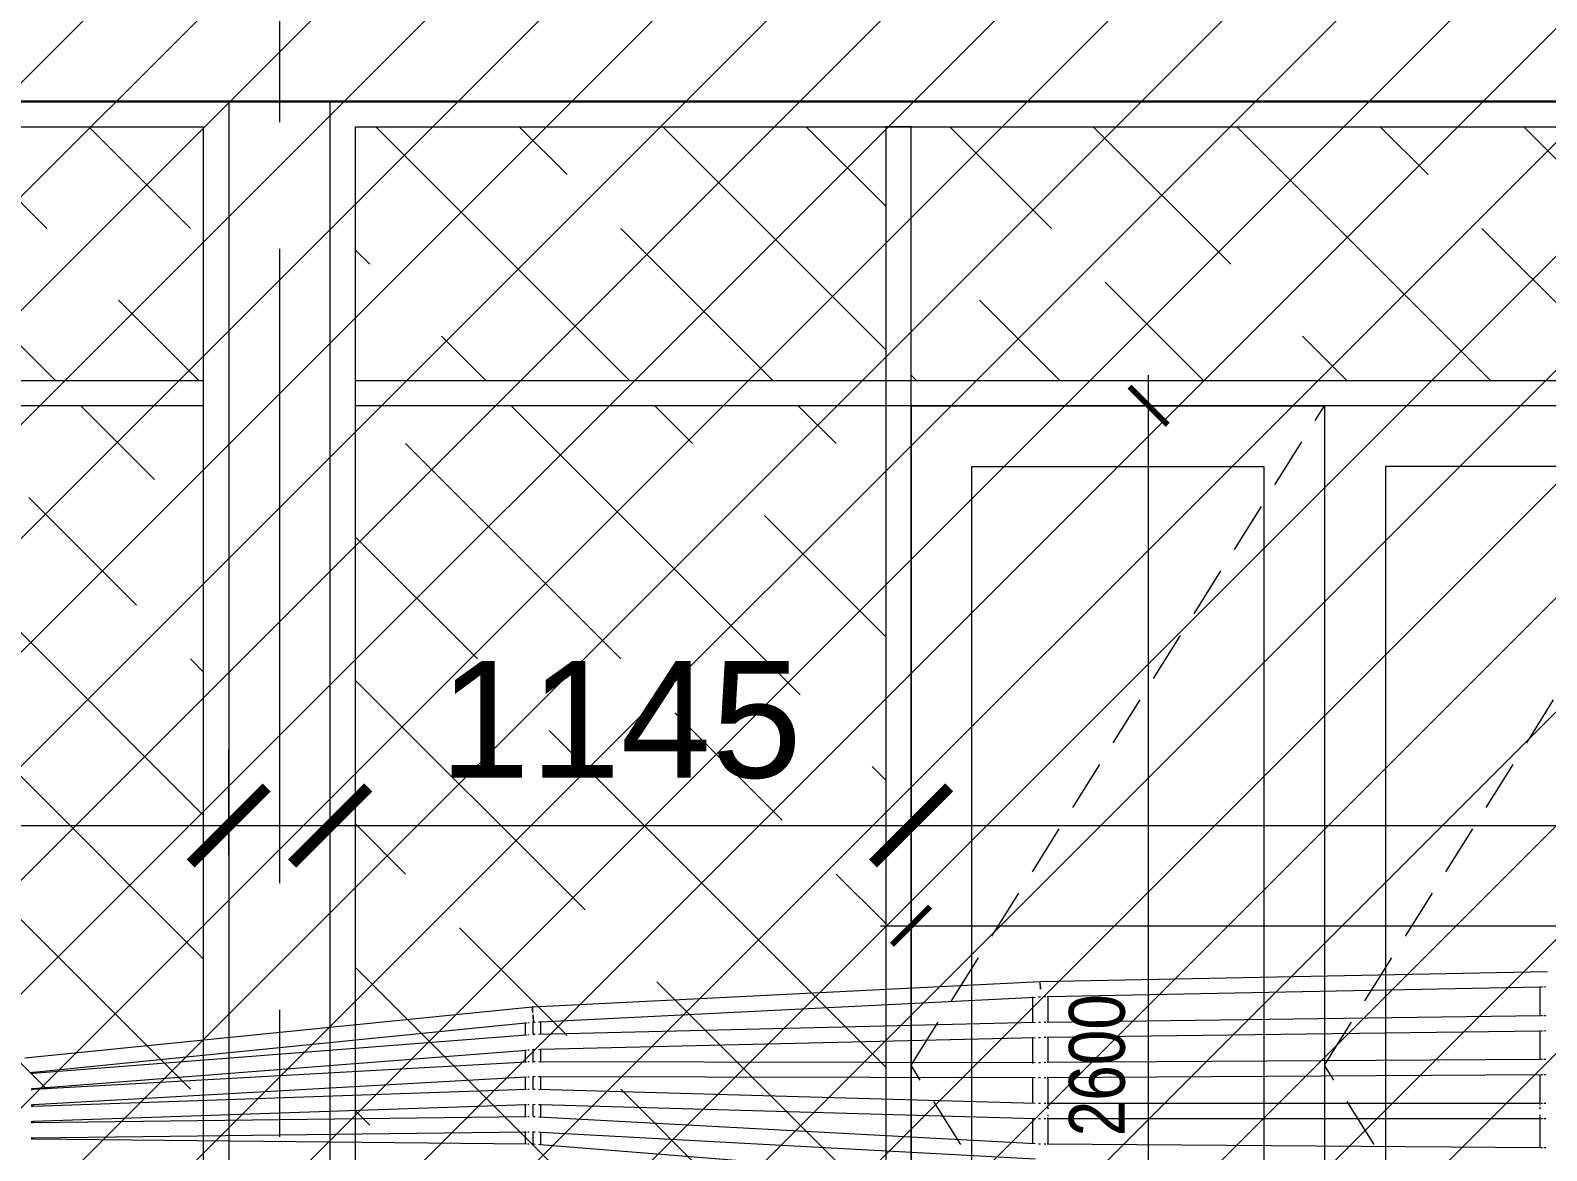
# Model space of a CAD drawing. Header units: millimetres. Extents: x 886808 to 1650903, y -1008069 to 230892.
# Drawn here: x 1030531 to 1033520, y -353879 to -351670 of the extents above; entities that cross this region are included whole.
import ezdxf

# ---------------------------------------------------------------- set-up
doc = ezdxf.new("R2010")
doc.units = ezdxf.units.MM
for name, pattern in [('ACAD_ISO07W100', [3, 0, -3]), ('CENTER', [2, 1.25, -0.25, 0.25, -0.25]), ('DASHED', [0.75, 0.5, -0.25])]:
    doc.linetypes.add(name, pattern=pattern)
doc.layers.get('0').update_dxf_attribs({"lineweight": 0})
for name, color, linetype, lineweight in [('03- Net Cua- 153', 153, 'Continuous', 9), ('06- Dim- 250', 250, 'Continuous', 0), ('8l NET TO', 8, 'Continuous', 9), ('A-Wall', 113, 'Continuous', 30), ('A_Dim', 8, 'Continuous', 5)]:
    doc.layers.add(name, color=color, linetype=linetype, lineweight=lineweight)
doc.styles.add('TIÊU ĐỀ', font='arial.ttf', dxfattribs={"height": 230})
doc.styles.add('VNI-HELVE', font='')
doc.styles.get('VNI-HELVE').set_extended_font_data('VNI-Helve-Condense')
doc.dimstyles.new('1-100', dxfattribs={"dimtxt": 230, "dimasz": 150, "dimexe": 150, "dimexo": 300, "dimgap": 90, "dimtad": 1, "dimdec": 0, "dimrnd": 5, "dimzin": 0, "dimtxsty": 'TIÊU ĐỀ', "dimblk": 'ARCHTICK', "dimcen": 100, "dimdle": 120, "dimclrd": 256, "dimclre": 256, "dimclrt": 2, "dimadec": 0, "dimazin": 0, "dimtfac": 1, "dimtdec": 0, "dimtix": 1, "dimtmove": 1, "dimatfit": 3, "dimldrblk": 'OPEN30', "dimfxl": 900, "dimtolj": 1, "dimtzin": 0, "dimlwd": 13, "dimlwe": 13, "dimarcsym": 1})
doc.dimstyles.new('1-100 X2', dxfattribs={"dimtxt": 110, "dimasz": 75, "dimexe": 75, "dimexo": 150, "dimgap": 45, "dimtad": 1, "dimdec": 0, "dimrnd": 5, "dimzin": 0, "dimtxsty": 'VNI-HELVE', "dimblk": 'ARCHTICK', "dimcen": 50, "dimdle": 60, "dimclrd": 256, "dimclre": 256, "dimclrt": 2, "dimadec": 0, "dimazin": 0, "dimtfac": 1, "dimtdec": 0, "dimtix": 1, "dimtmove": 1, "dimatfit": 3, "dimldrblk": 'OPEN30', "dimfxl": 900, "dimtolj": 1, "dimtzin": 0, "dimlwd": 13, "dimlwe": 13, "dimarcsym": 1})

# ---------------------------------------------------------------- blocks, each defined once
blk = doc.blocks.new('_ArchTick')
at = {"color": 0, "linetype": 'ByBlock', "const_width": 0.15}
blk.add_lwpolyline([(-0.5, -0.5), (0.5, 0.5)], dxfattribs=at)
blk = doc.blocks.new('*D664')
at = {"layer": 'A_Dim', "lineweight": 13, "transparency": 16777216}
for p, q in [((1028171.8, -353295.1), (1028171.8, -353087.5)), ((1030921.8, -353295.1), (1030921.8, -353087.5)), ((1028051.8, -353237.5), (1031041.8, -353237.5))]:
    blk.add_line(p, q, dxfattribs=at)
at = {"layer": 'Defpoints', "color": 0, "transparency": 16777216}
for p in [(1030921.8, -353237.5), (1028171.8, -353595.1), (1030921.8, -353595.1)]:
    blk.add_point(p, dxfattribs=at)
at = {"layer": 'A_Dim', "lineweight": 13, "transparency": 16777216, "xscale": 150, "yscale": 150, "zscale": 150, "rotation": 180}
blk.add_blockref('_ArchTick', (1028171.8, -353237.5), dxfattribs=at)
at = {"layer": 'A_Dim', "lineweight": 13, "transparency": 16777216, "xscale": 150, "yscale": 150, "zscale": 150}
blk.add_blockref('_ArchTick', (1030921.8, -353237.5), dxfattribs=at)
at = {"layer": 'A_Dim', "color": 2, "transparency": 16777216, "insert": (1029546.8, -353030), "char_height": 230, "attachment_point": 5, "style": 'TIÊU ĐỀ'}
blk.add_mtext('\\A1;2750', dxfattribs=at)
blk = doc.blocks.new('_Open30')
at = {"color": 0, "linetype": 'ByBlock', "lineweight": -2}
for p, q in [((-1, 0.268), (0, 0)), ((0, 0), (-1, -0.268)), ((0, 0), (-1, 0))]:
    blk.add_line(p, q, dxfattribs=at)
blk = doc.blocks.new('*D665')
at = {"layer": 'A_Dim', "lineweight": 13, "transparency": 16777216}
for p, q in [((1031121.8, -353350.9), (1031121.8, -353087.5)), ((1032266.8, -353350.9), (1032266.8, -353087.5)), ((1031001.8, -353237.5), (1032386.8, -353237.5))]:
    blk.add_line(p, q, dxfattribs=at)
at = {"layer": 'Defpoints', "color": 0, "transparency": 16777216}
for p in [(1032266.8, -353237.5), (1031121.8, -353650.9), (1032266.8, -353650.9)]:
    blk.add_point(p, dxfattribs=at)
at = {"layer": 'A_Dim', "lineweight": 13, "transparency": 16777216, "xscale": 150, "yscale": 150, "zscale": 150, "rotation": 180}
blk.add_blockref('_ArchTick', (1031121.8, -353237.5), dxfattribs=at)
at = {"layer": 'A_Dim', "lineweight": 13, "transparency": 16777216, "xscale": 150, "yscale": 150, "zscale": 150}
blk.add_blockref('_ArchTick', (1032266.8, -353237.5), dxfattribs=at)
at = {"layer": 'A_Dim', "color": 2, "transparency": 16777216, "insert": (1031694.3, -353030), "char_height": 230, "attachment_point": 5, "style": 'TIÊU ĐỀ'}
blk.add_mtext('\\A1;1145', dxfattribs=at)
blk = doc.blocks.new('*D666')
at = {"layer": 'A_Dim', "lineweight": 13, "transparency": 16777216}
for p, q in [((1032266.8, -353350.9), (1032266.8, -353087.5)), ((1035526.8, -353410.1), (1035526.8, -353087.5)), ((1032146.8, -353237.5), (1035646.8, -353237.5))]:
    blk.add_line(p, q, dxfattribs=at)
at = {"layer": 'Defpoints', "color": 0, "transparency": 16777216}
for p in [(1035526.8, -353237.5), (1032266.8, -353650.9), (1035526.8, -353710.1)]:
    blk.add_point(p, dxfattribs=at)
at = {"layer": 'A_Dim', "lineweight": 13, "transparency": 16777216, "xscale": 150, "yscale": 150, "zscale": 150, "rotation": 180}
blk.add_blockref('_ArchTick', (1032266.8, -353237.5), dxfattribs=at)
at = {"layer": 'A_Dim', "lineweight": 13, "transparency": 16777216, "xscale": 150, "yscale": 150, "zscale": 150}
blk.add_blockref('_ArchTick', (1035526.8, -353237.5), dxfattribs=at)
at = {"layer": 'A_Dim', "color": 2, "transparency": 16777216, "insert": (1033896.8, -353030), "char_height": 230, "attachment_point": 5, "style": 'TIÊU ĐỀ'}
blk.add_mtext('\\A1;3260', dxfattribs=at)
blk = doc.blocks.new('*D653')
at = {"layer": 'A_Dim', "lineweight": 13, "transparency": 16777216}
for p, q in [((1032734.9, -355070.1), (1032734.9, -352350.1)), ((1032824.3, -352410.1), (1032809.9, -352410.1)), ((1032824.3, -355010.1), (1032809.9, -355010.1))]:
    blk.add_line(p, q, dxfattribs=at)
at = {"layer": 'Defpoints', "color": 0, "transparency": 16777216}
for p in [(1032674.3, -352410.1), (1032734.9, -352410.1), (1032674.3, -355010.1)]:
    blk.add_point(p, dxfattribs=at)
at = {"layer": 'A_Dim', "lineweight": 13, "transparency": 16777216, "xscale": 75, "yscale": 75, "zscale": 75}
for p, rotation in [((1032734.9, -352410.1), 90), ((1032734.9, -355010.1), 270)]:
    blk.add_blockref('_ArchTick', p, dxfattribs=dict(at, rotation=rotation))
at = {"layer": 'A_Dim', "color": 2, "transparency": 16777216, "insert": (1032633.8, -353710.1), "char_height": 110, "attachment_point": 5, "rotation": 90, "style": 'VNI-HELVE'}
blk.add_mtext('\\A1;2600', dxfattribs=at)
blk = doc.blocks.new('*D654')
at = {"layer": 'A_Dim', "lineweight": 13, "transparency": 16777216}
for p, q in [((1032266.8, -353285.1), (1032266.8, -353360.1)), ((1035526.8, -353285.1), (1035526.8, -353360.1)), ((1032206.8, -353435.1), (1035586.8, -353435.1))]:
    blk.add_line(p, q, dxfattribs=at)
at = {"layer": 'Defpoints', "color": 0, "transparency": 16777216}
for p in [(1032266.8, -353435.1, 0), (1035526.8, -353435.1, 0), (1035526.8, -353435.1)]:
    blk.add_point(p, dxfattribs=at)
at = {"layer": 'A_Dim', "lineweight": 13, "transparency": 16777216, "xscale": 75, "yscale": 75, "zscale": 75, "rotation": 180}
blk.add_blockref('_ArchTick', (1032266.8, -353435.1), dxfattribs=at)
at = {"layer": 'A_Dim', "lineweight": 13, "transparency": 16777216, "xscale": 75, "yscale": 75, "zscale": 75}
blk.add_blockref('_ArchTick', (1035526.8, -353435.1), dxfattribs=at)
at = {"layer": 'A_Dim', "color": 2, "transparency": 16777216, "insert": (1033896.8, -353333.9), "char_height": 110, "attachment_point": 5, "style": 'VNI-HELVE'}
blk.add_mtext('\\A1;3260', dxfattribs=at)
blk = doc.blocks.new('A$C62D649C3')
at = {"transparency": 33554636}
for p, q in [((17299.8, 6115), (18299.8, 6135)), ((16299.3, 6065), (17299.3, 6115)), ((17300.1, 6100), (17299.3, 6115)), ((17299.5, 6115), (17299.3, 6115)), ((17299.8, 6115), (17299.5, 6115)), ((17300, 6103.7), (17299.8, 6115)), ((17299.9, 6103.7), (17300, 6103.7)), ((17300, 6103.7), (17300.1, 6100)), ((17315.1, 6085.3), (18285.1, 6104.7)), ((18285.1, 6104.7), (18285.1, 6105.2)), ((18285.1, 6048), (18285.1, 6104.7)), ((18285.1, 6104.7), (18285.6, 6104.7)), ((18287.1, 6104.7), (18289.5, 6104.8)), ((18292.6, 6104.8), (18296.2, 6104.9)), ((16315.1, 6035.7), (17289.5, 6084.5)), ((17285.1, 6084.2), (17285.1, 6084.8)), ((17285.1, 6034.6), (17285.1, 6084.2)), ((17296.2, 6084.8), (17300.1, 6085)), ((17307.6, 6085.1), (17310.7, 6085.2)), ((17313.1, 6085.3), (17315.1, 6085.3)), ((17315.1, 6085.3), (17315.1, 6085.8)), ((17315.1, 6035.2), (17315.1, 6085.3)), ((15298.6, 5964.9), (16298.6, 6064.9)), ((16298.9, 6065), (16298.6, 6064.9)), ((16299, 6064.9), (16298.6, 6064.8)), ((16298.6, 6064.8), (16298.6, 6064.9)), ((16299.7, 6053.5), (16298.6, 6064.8)), ((16299.3, 6065), (16298.9, 6065)), ((16299.9, 6053.9), (16299.3, 6065)), ((16300.8, 6035), (16300.1, 6050)), ((16301.6, 6035.1), (16300.1, 6050)), ((17313.1, 6035.1), (18285.9, 6048)), ((18287.1, 6048), (18289.5, 6048)), ((18292.6, 6048.1), (18296.2, 6048.1)), ((15314, 5934.1), (16287.1, 6010)), ((15315.1, 5936.4), (16285.1, 6033.4)), ((16285.1, 6033.4), (16285.1, 6034.1)), ((16285.1, 6033.4), (16287.1, 6033.6)), ((16285.1, 6009.8), (16285.1, 6033.4)), ((16289.5, 6033.9), (16292.6, 6034.2)), ((16289.5, 6010.2), (16292.6, 6010.4)), ((16300.1, 6011), (16300.1, 6035.5)), ((16300.1, 6034.9), (16300.8, 6035)), ((16300.1, 6011), (16303.9, 6011.1)), ((16300.8, 6035), (16301.2, 6035)), ((16301.2, 6035), (16301.6, 6035.1)), ((16301.6, 6035.1), (16303.9, 6035.2)), ((16310.7, 6035.5), (16314.6, 6035.7)), ((16310.7, 6011.2), (17289.5, 6034.7)), ((16315.1, 6011.3), (16315.1, 6036.2)), ((17296.2, 6034.9), (17299.8, 6035)), ((17299.8, 6035), (17300.1, 6035)), ((17307.6, 6035.1), (17310.7, 6035.1)), ((17313.1, 6005.2), (18285.6, 6018)), ((18285.1, 6018), (18285.1, 6018.6)), ((18285.1, 5961.3), (18285.1, 6018)), ((18287.1, 6018.1), (18289.5, 6018.1)), ((18292.6, 6018.1), (18296.2, 6018.2)), ((15314.6, 5904.1), (16287.1, 5980)), ((16285.1, 5979.8), (16285.1, 5980.5)), ((16285.1, 5956.2), (16285.1, 5979.8)), ((16289.5, 5980.2), (16292.6, 5980.4)), ((16300.1, 5955.2), (16300.1, 5981.6)), ((16300.1, 5981), (16300.8, 5981.1)), ((16300.8, 5981.1), (16303.9, 5981.1)), ((16310.7, 5981.3), (16314.6, 5981.4)), ((16315.1, 5981.4), (17289.5, 6004.8)), ((16315.1, 5981.4), (16315.1, 5981.9)), ((16315.1, 5957), (16315.1, 5981.4)), ((17285.1, 6004.7), (17285.1, 6005.3)), ((17285.1, 5955), (17285.1, 6004.7)), ((17296.2, 6004.9), (17300.1, 6005)), ((17307.6, 6005.1), (17310.7, 6005.2)), ((17315.1, 6005.2), (17315.1, 6005.7)), ((17315.1, 5955.1), (17315.1, 6005.2)), ((16287.1, 5956.3), (15315.1, 5901.9)), ((16292.6, 5956.6), (16289.5, 5956.4)), ((16303.9, 5957), (16300.1, 5957)), ((17289.5, 5955), (16310.7, 5957)), ((16315.1, 5955.1), (16315.1, 5957)), ((17285.1, 5953.2), (17285.1, 5955)), ((17300, 5955), (17296.2, 5955)), ((17300.1, 5955), (17300, 5955)), ((17310.7, 5955.1), (17307.6, 5955)), ((18285.6, 5961.3), (17313.1, 5955.1)), ((18289.5, 5961.3), (18287.1, 5961.3)), ((18296.2, 5961.4), (18292.6, 5961.3)), ((15310.7, 5936), (15313.1, 5936.2)), ((15310.7, 5933.8), (15313.1, 5934)), ((15314.6, 5936.4), (15315.1, 5936.4)), ((16287.1, 5926.3), (15314.6, 5871.8)), ((15315.1, 5936.4), (15315.1, 5936.9)), ((15315.1, 5934.2), (15315.1, 5936.4)), ((16285.1, 5926.1), (16285.1, 5926.8)), ((16285.1, 5902.5), (16285.1, 5926.1)), ((16292.6, 5926.6), (16289.5, 5926.4)), ((16300.1, 5903), (16300.1, 5927.5)), ((16300.5, 5927), (16300.1, 5927)), ((16303.9, 5927), (16300.5, 5927)), ((16314.6, 5927), (16310.7, 5927)), ((16315.1, 5927), (16315.1, 5927.5)), ((16315.1, 5902.6), (16315.1, 5927)), ((17289.5, 5925), (16315.1, 5927)), ((17285.1, 5925), (17285.1, 5925.6)), ((17285.1, 5875.4), (17285.1, 5925)), ((17300.1, 5925), (17296.2, 5925)), ((17310.7, 5925.1), (17307.6, 5925.1)), ((18285.6, 5931.3), (17313.1, 5925.1)), ((17315.1, 5925.1), (17315.1, 5925.6)), ((17315.1, 5875), (17315.1, 5925.1)), ((18285.1, 5931.3), (18285.1, 5931.9)), ((18285.1, 5875), (18285.1, 5931.3)), ((18289.5, 5931.3), (18287.1, 5931.3)), ((18296.2, 5931.4), (18292.6, 5931.4)), ((15310.7, 5903.8), (15313.1, 5904)), ((15313.1, 5901.7), (15310.7, 5901.6)), ((15314.3, 5869.5), (16287.1, 5902.6)), ((15315.1, 5901.9), (15314.6, 5901.8)), ((15315.1, 5904.2), (15315.1, 5904.6)), ((15315.1, 5901.9), (15315.1, 5904.2)), ((16289.5, 5902.6), (16292.6, 5902.8)), ((16300.1, 5903), (16303.9, 5902.9)), ((16310.7, 5902.7), (17289.5, 5875.3)), ((15313.1, 5871.7), (15310.7, 5871.6)), ((15310.7, 5869.4), (15313.1, 5869.4)), ((15314.6, 5839.5), (16287.1, 5872.6)), ((15315.1, 5871.8), (15315.1, 5872.3)), ((15315.1, 5869.5), (15315.1, 5871.8)), ((16285.1, 5872.5), (16285.1, 5873.2)), ((16285.1, 5848.8), (16285.1, 5872.5)), ((16289.5, 5872.6), (16292.6, 5872.7)), ((16300.1, 5849), (16300.1, 5873.5)), ((16300.1, 5873), (16300.1, 5873)), ((16300.1, 5873), (16303.9, 5872.9)), ((16310.7, 5872.7), (16314.6, 5872.6)), ((16315.1, 5872.6), (16315.1, 5873)), ((16315.1, 5848.2), (16315.1, 5872.6)), ((16315.1, 5872.6), (17289.5, 5845.3)), ((17296.2, 5875.1), (17300.1, 5875)), ((17307.6, 5875), (17310.7, 5875)), ((17313.1, 5875), (18285.6, 5875)), ((17315.1, 5874.4), (17315.1, 5875)), ((17315.1, 5870.5), (17315.1, 5872.9)), ((17315.1, 5863.7), (17315.1, 5867.3)), ((18285.1, 5874.4), (18285.1, 5875)), ((18285.1, 5870.5), (18285.1, 5872.9)), ((18285.1, 5863.7), (18285.1, 5867.3)), ((18287.1, 5875), (18289.5, 5875)), ((18292.6, 5875), (18296.2, 5875)), ((15310.7, 5839.4), (15313.1, 5839.4)), ((15310.7, 5837.1), (15313.1, 5837.2)), ((15314.5, 5837.2), (16287.1, 5848.8)), ((15315.1, 5839.5), (15315.1, 5839.9)), ((15315.1, 5837.2), (15315.1, 5839.5)), ((16289.5, 5848.9), (16292.6, 5848.9)), ((16300.1, 5849), (16300.4, 5849)), ((16300.4, 5849), (16303.9, 5848.8)), ((16310.7, 5848.4), (17289.5, 5795.6)), ((17285.1, 5845.4), (17285.1, 5845.9)), ((17285.1, 5795.8), (17285.1, 5845.4)), ((17296.2, 5845.1), (17299.9, 5845)), ((17299.9, 5845), (17300.1, 5845)), ((17307.6, 5845), (17310.7, 5845)), ((17313.1, 5845), (18285.6, 5845)), ((17315.1, 5849.3), (17315.1, 5852.3)), ((17315.1, 5794.9), (17315.1, 5846.9)), ((18285.1, 5849.3), (18285.1, 5852.3)), ((18285.1, 5787.9), (18285.1, 5848.1)), ((18287.1, 5845), (18289.5, 5845)), ((18292.6, 5845), (18296.2, 5845)), ((15310.7, 5807.1), (15313.1, 5807.2)), ((15310.7, 5804.9), (15313.1, 5804.9)), ((15314.6, 5807.2), (16287.1, 5818.8)), ((15314.6, 5804.8), (16287.1, 5795.1)), ((15315.1, 5807.2), (15315.1, 5807.7)), ((15315.1, 5804.8), (15315.1, 5807.2)), ((16285.1, 5818.8), (16285.1, 5819.5)), ((16285.1, 5795.1), (16285.1, 5818.8)), ((16289.5, 5818.9), (16292.6, 5818.9)), ((16300.1, 5795), (16300.1, 5819.5)), ((16300.1, 5819), (16303.9, 5818.8)), ((16310.7, 5818.4), (16314.6, 5818.2)), ((16315.1, 5818.2), (16315.1, 5818.7)), ((16315.1, 5793.8), (16315.1, 5818.2)), ((16315.1, 5818.2), (17289.5, 5765.6)), ((16289.5, 5795.1), (16292.6, 5795.1)), ((16300.1, 5795), (16300.8, 5795)), ((16300.8, 5795), (16303.9, 5794.7)), ((16310.7, 5794.2), (16314.6, 5793.9)), ((16314.6, 5793.9), (17289.5, 5715.9)), ((17296.2, 5795.2), (17300.1, 5795)), ((17307.6, 5794.9), (17310.7, 5794.9)), ((17313.1, 5794.9), (18285.6, 5787.9)), ((18287.1, 5787.9), (18289.5, 5787.9)), ((18292.6, 5787.9), (18296.2, 5787.8))]:
    blk.add_line(p, q, dxfattribs=at)

msp = doc.modelspace()

# ---------------------------------------------------------------- hatches: boundary and pattern name
at = {"layer": 'A_Dim', "transparency": 33554457}
h = msp.add_hatch(dxfattribs=at)
h.set_pattern_fill('ANSI31', color=256, scale=50)
h.paths.add_polyline_path([(1057771.5, -351410.1), (1012052.5, -351410.1), (1012052.5, -360423), (1057771.5, -360423)])
at = {"layer": 'A_Dim', "transparency": 33554534}
h = msp.add_hatch(dxfattribs=at)
h.set_pattern_fill('GOST_WOOD', color=256, scale=100, angle=45)
h.set_pattern_definition([(135, (-719101.95, -236661.1), (424.26407, 424.26407), [1000, -200]), (135, (-718819.1, -236661.1), (424.26407, 424.26407), [600, -150, 300, -150]), (135, (-718465.55, -236731.8), (424.26407, 424.26407), [1000, -200])])
h.paths.add_polyline_path([(1047371.8, -351860.1), (1045951.6, -351860.1), (1046640.2, -352360.1), (1047371.8, -352360.1)])
h.paths.add_polyline_path([(1047371.8, -352410.1), (1045896.7, -352410.1), (1045896.7, -354960.1), (1047371.8, -354960.1)])
h.paths.add_polyline_path([(1044196.9, -352410.1), (1042671.8, -352410.1), (1042671.8, -354960.1), (1044196.9, -354960.1)])
h.paths.add_polyline_path([(1028121.8, -352410.1), (1026796.8, -352410.1), (1026796.8, -354960.1), (1028121.8, -354960.1)])
h.paths.add_polyline_path([(1026746.8, -352410.1), (1025421.8, -352410.1), (1025421.8, -354960.1), (1026746.8, -354960.1)])
h.paths.add_polyline_path([(1021071.8, -352410.1), (1019771.8, -352410.1), (1019771.8, -354960.1), (1021071.8, -354960.1)])
h.paths.add_polyline_path([(1021121.8, -354960.1), (1022421.8, -354960.1), (1022421.8, -352410.1), (1021121.8, -352410.1)])
h.paths.add_polyline_path([(1023771.8, -352410.1), (1022471.8, -352410.1), (1022471.8, -354960.1), (1023771.8, -354960.1)])
h.paths.add_polyline_path([(1025121.8, -352410.1), (1023821.8, -352410.1), (1023821.8, -354960.1), (1025121.8, -354960.1)])
h.paths.add_polyline_path([(1029546.8, -354960.1), (1030871.8, -354960.1), (1030871.8, -352410.1), (1029546.8, -352410.1)])
h.paths.add_polyline_path([(1029496.8, -352410.1), (1028171.8, -352410.1), (1028171.8, -354960.1), (1029496.8, -354960.1)])
h.paths.add_polyline_path([(1031171.8, -352410.1), (1031171.8, -354960.1), (1032216.8, -354960.1), (1032216.8, -352410.1)])
h.paths.add_polyline_path([(1036621.8, -352410.1), (1035576.8, -352410.1), (1035576.8, -354960.1), (1036621.8, -354960.1)])
h.paths.add_polyline_path([(1036921.8, -354960.1), (1037966.8, -354960.1), (1037966.8, -352410.1), (1036921.8, -352410.1)])
h.paths.add_polyline_path([(1041326.8, -354960.1), (1042371.8, -354960.1), (1042371.8, -352410.1), (1041326.8, -352410.1)])
h.paths.add_polyline_path([(1045846.7, -351860.1), (1044246.9, -351860.1), (1044246.9, -352360.1), (1045846.7, -352360.1)])
h.paths.add_polyline_path([(1046257.6, -351860.1), (1045896.7, -351860.1), (1045896.7, -352360.1), (1046640.2, -352360.1)])
h.paths.add_polyline_path([(1044196.9, -351860.1), (1042671.8, -351860.1), (1042671.8, -352360.1), (1044196.9, -352360.1)])
h.paths.add_polyline_path([(1042371.8, -351860.1), (1041326.8, -351860.1), (1041326.8, -352360.1), (1042371.8, -352360.1)])
h.paths.add_polyline_path([(1041276.8, -351860.1), (1038016.8, -351860.1), (1038016.8, -352360.1), (1041276.8, -352360.1)])
h.paths.add_polyline_path([(1037966.8, -351860.1), (1036921.8, -351860.1), (1036921.8, -352360.1), (1037966.8, -352360.1)])
h.paths.add_polyline_path([(1036621.8, -351860.1), (1035576.8, -351860.1), (1035576.8, -352360.1), (1036621.8, -352360.1)])
h.paths.add_polyline_path([(1035526.8, -351860.1), (1032266.8, -351860.1), (1032266.8, -352360.1), (1035526.8, -352360.1)])
h.paths.add_polyline_path([(1032216.8, -351860.1), (1031171.8, -351860.1), (1031171.8, -352360.1), (1032216.8, -352360.1)])
h.paths.add_polyline_path([(1030871.8, -351860.1), (1029546.8, -351860.1), (1029546.8, -352360.1), (1030871.8, -352360.1)])
h.paths.add_polyline_path([(1029496.8, -351860.1), (1028171.8, -351860.1), (1028171.8, -352360.1), (1029496.8, -352360.1)])
h.paths.add_polyline_path([(1028121.8, -351860.1), (1026796.8, -351860.1), (1026796.8, -352360.1), (1028121.8, -352360.1)])
h.paths.add_polyline_path([(1026746.8, -351860.1), (1025421.8, -351860.1), (1025421.8, -352360.1), (1026746.8, -352360.1)])
h.paths.add_polyline_path([(1025121.8, -351860.1), (1023821.8, -351860.1), (1023821.8, -352360.1), (1025121.8, -352360.1)])
h.paths.add_polyline_path([(1023771.8, -351860.1), (1022471.8, -351860.1), (1022471.8, -352360.1), (1023771.8, -352360.1)])
h.paths.add_polyline_path([(1022421.8, -351860.1), (1021121.8, -351860.1), (1021121.8, -352360.1), (1022421.8, -352360.1)])
h.paths.add_polyline_path([(1021071.8, -351860.1), (1019771.8, -351860.1), (1019771.8, -352360.1), (1021071.8, -352360.1)])

# ---------------------------------------------------------------- linework, layer by layer
at = {"layer": '03- Net Cua- 153', "linetype": 'Continuous', "transparency": 33554636}
for points in [[(1025371.8, -351810.1), (1030921.8, -351810.1), (1030921.8, -355010.1), (1025371.8, -355010.1)], [(1031121.8, -351810.1), (1036671.8, -351810.1), (1036671.8, -355010.1), (1031121.8, -355010.1)], [(1025421.8, -352360.1), (1030871.8, -352360.1), (1030871.8, -352410.1), (1025421.8, -352410.1)], [(1031171.8, -352360.1), (1036621.8, -352360.1), (1036621.8, -352410.1), (1031171.8, -352410.1)], [(1033081.8, -355010.1), (1032266.8, -355010.1), (1032266.8, -352410.1), (1033081.8, -352410.1)], [(1033081.8, -355010.1), (1033896.8, -355010.1), (1033896.8, -352410.1), (1033081.8, -352410.1)], [(1032961.8, -354890.1), (1032386.8, -354890.1), (1032386.8, -352530.1), (1032961.8, -352530.1)], [(1033201.8, -354890.1), (1033776.8, -354890.1), (1033776.8, -352530.1), (1033201.8, -352530.1)]]:
    msp.add_lwpolyline(points, close=True, dxfattribs=at)
for points in [[(1025421.8, -354960.1), (1025421.8, -351860.1), (1030871.8, -351860.1), (1030871.8, -354960.1), (1025421.8, -354960.1), (1025421.8, -352410.1), (1026831.8, -352410.1)], [(1032216.8, -354960.1), (1031171.8, -354960.1), (1031171.8, -351860.1), (1036621.8, -351860.1), (1036621.8, -354960.1), (1035576.8, -354960.1)]]:
    msp.add_lwpolyline(points, dxfattribs=at)
at = {"layer": '03- Net Cua- 153', "linetype": 'Continuous', "transparency": 33554636, "elevation": 0}
for points in [[(1032266.8, -351860.1), (1032216.8, -351860.1), (1032216.8, -355010.1), (1032266.8, -355010.1)], [(1032266.8, -355010.1), (1035526.8, -355010.1), (1035526.8, -352410.1), (1032266.8, -352410.1)]]:
    msp.add_lwpolyline(points, close=True, dxfattribs=at)
at = {"layer": '06- Dim- 250', "linetype": 'DASHED', "ltscale": 200, "transparency": 33554636}
for points in [[(1033081.8, -355010.1), (1032266.8, -353710.1), (1033081.8, -352410.1)], [(1033896.8, -355010.1), (1033081.8, -353710.1), (1033896.8, -352410.1)]]:
    msp.add_lwpolyline(points, dxfattribs=at)
at = {"layer": '8l NET TO', "color": 251, "linetype": 'CENTER', "ltscale": 1000, "true_color": 0x636466, "transparency": 33554636}
msp.add_line((1031021.8, -344100.9), (1031021.8, -362079.6), dxfattribs=at)
at = {"layer": 'A-Wall', "transparency": 33554636}
msp.add_lwpolyline([(1019521.8, -351810.1), (1047436.8, -351810.1), (1047436.8, -351410.1), (1019521.8, -351410.1)], close=True, dxfattribs=at)

# ---------------------------------------------------------------- block references
at = {"layer": 'A_Dim', "linetype": 'ACAD_ISO07W100', "transparency": 33554534}
msp.add_blockref('A$C62D649C3', (1015221.7, -359660.1), dxfattribs=at)

# ---------------------------------------------------------------- dimensions: what is measured, and where the dimension line sits
at = {"layer": 'A_Dim', "transparency": 33554636}
dim = msp.add_linear_dim(base=(1032734.9, -352410.1), p1=(1032674.3, -355010.1), p2=(1032674.3, -352410.1), angle=90, dimstyle='1-100 X2', dxfattribs=at)
dim.commit()
dim.dimension.update_dxf_attribs({"geometry": '*D653', "text_midpoint": (1032633.8, -353710.1)})
for base, p1, p2, picture, middle in [((1030921.8, -353237.5), (1028171.8, -353595.1), (1030921.8, -353595.1), '*D664', (1029546.8, -353030)), ((1032266.8, -353237.5), (1031121.8, -353650.9), (1032266.8, -353650.9), '*D665', (1031694.3, -353030)), ((1035526.8, -353237.5), (1032266.8, -353650.9), (1035526.8, -353710.1), '*D666', (1033896.8, -353030))]:
    dim = msp.add_linear_dim(base=base, p1=p1, p2=p2, dimstyle='1-100', override={"dimscale": 1}, dxfattribs=at)
    dim.commit()
    dim.dimension.update_dxf_attribs({"geometry": picture, "text_midpoint": middle})
dim = msp.add_linear_dim(base=(1035526.8, -353435.1), p1=(1032266.8, -353435.1, 0), p2=(1035526.8, -353435.1, 0), dimstyle='1-100 X2', dxfattribs=at)
dim.commit()
dim.dimension.update_dxf_attribs({"geometry": '*D654', "text_midpoint": (1033896.8, -353333.9)})

doc.saveas('drawing.dxf')
